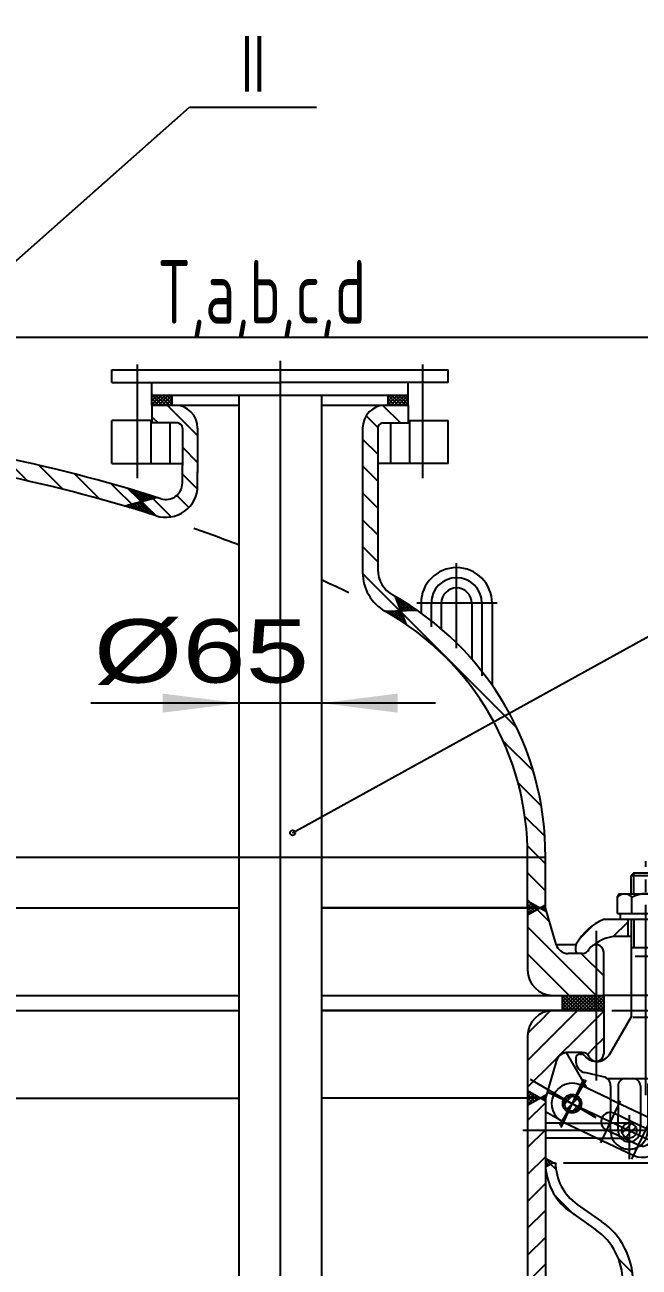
# Model space of a CAD drawing. Extents: x -1761 to -213, y -554 to 626.
# Drawn here: x -606.3 to -557.9, y 374.3 to 472.2 of the extents above; entities that cross this region are included whole.
import ezdxf

# ---------------------------------------------------------------- set-up
doc = ezdxf.new("R2010")
doc.units = 0
doc.linetypes.add('DASHDOT', pattern=[18, 15, -1, 1, -1])
doc.linetypes.add('DASHED', pattern=[4, 3, -1])
doc.layers.get('0').update_dxf_attribs({"color": 8, "linetype": 'CONTINUOUS'})
for name, color, linetype in [('0-EQUIPMENT', 7, 'CONTINUOUS'), ('1', 8, 'CONTINUOUS'), ('2', 94, 'DASHDOT'), ('3', 2, 'DASHED'), ('85', 7, 'CONTINUOUS')]:
    doc.layers.add(name, color=color, linetype=linetype)
doc.styles.add('HZTXT', font='tssdeng.shx', dxfattribs={"width": 0.8, "bigfont": 'tssdchn.shx'})
doc.styles.add('STYLE1', font='cadt_en.shx', dxfattribs={"bigfont": 'cadt_hz.shx'})
doc.styles.add('STYLE28', font='cadt_en.shx', dxfattribs={"width": 1.341688, "bigfont": 'cadt_hz.shx'})

# ---------------------------------------------------------------- blocks, each defined once
blk = doc.blocks.new('*U3')
at = {"layer": '1'}
for p, q in [((-565.239, 382.854), (-565.237, 382.856)), ((-565.239, 382.844), (-564.808, 382.413)), ((-565.239, 382.571), (-565.058, 382.752)), ((-565.239, 382.288), (-564.878, 382.649)), ((-565.239, 382.561), (-564.987, 382.309)), ((-565.239, 382.279), (-565.166, 382.206, 1)), ((-564.863, 382.381), (-564.699, 382.545))]:
    blk.add_line(p, q, dxfattribs=at)
blk = doc.blocks.new('*U4')
at = {"layer": '1'}
for p, q in [((-566.639, 402.95), (-566.499, 403.09)), ((-566.639, 402.667), (-566.319, 402.987)), ((-566.639, 402.912), (-566.092, 402.365)), ((-566.639, 402.384), (-566.14, 402.883)), ((-566.639, 402.101), (-565.961, 402.78)), ((-566.639, 402.629), (-566.272, 402.262)), ((-566.583, 403.139), (-565.913, 402.469)), ((-566.092, 402.366), (-565.781, 402.676)), ((-565.914, 402.753), (-565.734, 402.572)), ((-565.602, 402.572), (-565.423, 402.752)), ((-565.554, 402.676), (-565.245, 402.366)), ((-565.423, 402.469), (-565.239, 402.653)), ((-565.375, 402.779), (-565.239, 402.643)), ((-566.639, 402.346), (-566.451, 402.158)), ((-566.639, 402.063), (-566.63, 402.055, 1)), ((-565.243, 402.365), (-565.185, 402.424))]:
    blk.add_line(p, q, dxfattribs=at)
blk = doc.blocks.new('*U5')
at = {"layer": '1'}
for p, q in [((-566.639, 387.959), (-566.504, 388.094)), ((-566.639, 387.676), (-566.325, 387.99)), ((-566.639, 387.921), (-566.086, 387.369)), ((-566.639, 387.393), (-566.146, 387.886)), ((-566.561, 388.126), (-565.907, 387.472)), ((-565.19, 387.886), (-565.166, 387.862)), ((-566.639, 387.11), (-565.966, 387.783)), ((-566.639, 387.638), (-566.266, 387.265)), ((-566.445, 387.162), (-566.639, 387.356)), ((-566.624, 387.058), (-566.639, 387.073, 1)), ((-566.114, 387.353), (-565.787, 387.679)), ((-565.892, 387.74), (-565.728, 387.576)), ((-565.608, 387.576), (-565.445, 387.739)), ((-565.239, 387.37), (-565.548, 387.679)), ((-565.429, 387.472), (-565.218, 387.683)), ((-565.369, 387.783), (-565.229, 387.643)), ((-565.249, 387.369), (-565.239, 387.379))]:
    blk.add_line(p, q, dxfattribs=at)
blk = doc.blocks.new('*U6')
at = {"layer": '1'}
for p, q in [((-563.92, 395.486), (-563.696, 395.71)), ((-563.92, 395.203), (-563.413, 395.71)), ((-563.92, 394.921), (-563.13, 395.71)), ((-563.92, 394.638), (-562.847, 395.71)), ((-563.92, 395.667), (-562.763, 394.51)), ((-563.92, 395.385), (-563.046, 394.51)), ((-563.329, 394.51), (-563.92, 395.102)), ((-563.611, 394.51), (-563.92, 394.819)), ((-563.765, 394.51), (-562.565, 395.71)), ((-563.68, 395.71), (-562.48, 394.51)), ((-563.482, 394.51), (-562.282, 395.71)), ((-562.197, 394.51), (-563.397, 395.71)), ((-563.199, 394.51), (-561.999, 395.71)), ((-561.914, 394.51), (-563.114, 395.71)), ((-562.916, 394.51), (-561.716, 395.71)), ((-561.632, 394.51), (-562.832, 395.71)), ((-562.633, 394.51), (-561.433, 395.71)), ((-562.549, 395.71), (-561.349, 394.51)), ((-562.35, 394.51), (-561.15, 395.71)), ((-562.266, 395.71), (-561.066, 394.51)), ((-562.067, 394.51), (-560.867, 395.71)), ((-560.783, 394.51), (-561.983, 395.71)), ((-561.785, 394.51), (-560.639, 395.656)), ((-560.639, 394.649), (-561.7, 395.71)), ((-561.502, 394.51), (-560.639, 395.373)), ((-560.639, 394.932), (-561.417, 395.71)), ((-561.219, 394.51), (-560.639, 395.09)), ((-561.135, 395.71), (-560.639, 395.215)), ((-560.936, 394.51), (-560.639, 394.807)), ((-560.852, 395.71), (-560.639, 395.498)), ((-563.92, 394.536), (-563.894, 394.51, 1)), ((-560.653, 394.51), (-560.639, 394.525))]:
    blk.add_line(p, q, dxfattribs=at)
blk = doc.blocks.new('*U14')
for p, q in [((-577.619, 442.881), (-577.458, 443.042, 1)), ((-577.619, 442.598), (-577.175, 443.042)), ((-577.619, 442.316), (-576.892, 443.042)), ((-577.619, 443.025), (-576.837, 442.242)), ((-577.12, 442.242), (-577.619, 442.742)), ((-577.409, 442.242), (-576.609, 443.042)), ((-576.554, 442.242), (-577.354, 443.042)), ((-577.126, 442.242), (-576.326, 443.042)), ((-577.071, 443.042), (-576.271, 442.242)), ((-576.844, 442.242), (-576.044, 443.042)), ((-576.039, 442.293), (-576.788, 443.042)), ((-576.561, 442.242), (-576.039, 442.764)), ((-576.039, 442.576), (-576.505, 443.042)), ((-576.223, 443.042), (-576.039, 442.859)), ((-577.402, 442.242), (-577.619, 442.459)), ((-576.278, 442.242), (-576.039, 442.481))]:
    blk.add_line(p, q)
blk = doc.blocks.new('*U15')
for p, q in [((-596.239, 442.293), (-595.49, 443.042)), ((-596.239, 442.576), (-595.773, 443.042)), ((-596.056, 443.042), (-596.239, 442.859)), ((-595.717, 442.242), (-596.239, 442.764)), ((-595.434, 442.242), (-596.234, 443.042)), ((-595.207, 443.042), (-596.007, 442.242)), ((-595.152, 442.242), (-595.952, 443.042)), ((-595.724, 442.242), (-594.924, 443.042)), ((-594.869, 442.242), (-595.669, 443.042)), ((-594.659, 443.025), (-595.441, 442.242)), ((-594.659, 442.316), (-595.386, 443.042)), ((-595.158, 442.242), (-594.659, 442.742)), ((-594.659, 442.598), (-595.103, 443.042)), ((-594.659, 442.881), (-594.82, 443.042)), ((-596, 442.242), (-596.239, 442.481)), ((-594.876, 442.242), (-594.659, 442.459, 1))]:
    blk.add_line(p, q)
blk = doc.blocks.new('*U16')
for p, q in [((-639.309, 446.21), (-640.539, 447.44)), ((-637.183, 446.205), (-638.544, 447.567)), ((-624.46, 446.21), (-625.465, 447.215)), ((-622.739, 446.611), (-623.739, 447.61)), ((-624.939, 444.568), (-626.139, 445.768)), ((-637.139, 444.04), (-638.339, 445.24)), ((-637.155, 441.935), (-638.216, 442.996)), ((-626.071, 443.579), (-626.139, 443.647)), ((-624.939, 442.446), (-625.477, 442.985)), ((-638.654, 441.312), (-637.706, 440.364)), ((-623.493, 438.88), (-626.033, 441.419)), ((-662.988, 438.069), (-664.732, 439.814)), ((-642.327, 438.621), (-643.609, 439.904)), ((-640.369, 438.784), (-641.669, 440.085)), ((-638.775, 439.312), (-639.797, 440.334)), ((-621.13, 438.637), (-622.662, 440.17)), ((-618.772, 438.401), (-620.341, 439.97)), ((-651.092, 438.901), (-649.872, 437.681)), ((-648.027, 437.957), (-649.261, 439.192)), ((-646.155, 438.206), (-647.404, 439.456)), ((-644.255, 438.428), (-645.521, 439.694)), ((-616.358, 438.108), (-617.968, 439.718)), ((-613.884, 437.755), (-615.539, 439.411)), ((-611.344, 437.337), (-613.049, 439.042)), ((-655.257, 436.702), (-656.439, 437.884)), ((-653.486, 437.053), (-654.68, 438.247)), ((-651.691, 437.379), (-652.898, 438.586)), ((-608.732, 436.846), (-610.492, 438.607)), ((-606.04, 436.276), (-607.863, 438.099)), ((-660.451, 435.532), (-662.1, 437.181, 1)), ((-658.729, 435.931), (-659.888, 437.091)), ((-657.004, 436.328), (-658.175, 437.499)), ((-603.259, 435.616), (-605.153, 437.51)), ((-600.379, 434.857), (-602.353, 436.831)), ((-597.384, 433.983), (-599.452, 436.051)), ((-592.655, 435.618), (-593.839, 436.803)), ((-594.715, 433.436), (-596.435, 435.156)), ((-593.331, 434.173), (-594.286, 435.128))]:
    blk.add_line(p, q)
blk = doc.blocks.new('*U19')
for p, q in [((-578.053, 442.23), (-576.666, 440.842)), ((-579.356, 441.411), (-578.436, 440.491)), ((-579.639, 439.573), (-578.439, 438.373)), ((-579.639, 437.452), (-578.439, 436.252)), ((-579.639, 435.33), (-578.439, 434.13)), ((-579.639, 433.209), (-578.439, 432.009, 1))]:
    blk.add_line(p, q)
blk = doc.blocks.new('*U20')
for p, q in [((-595.036, 442.242), (-592.639, 439.845)), ((-596.239, 441.324), (-595.758, 440.842, 1)), ((-593.839, 438.924), (-592.639, 437.724))]:
    blk.add_line(p, q)
blk = doc.blocks.new('*U21')
for p, q in [((-578.439, 429.888), (-579.59, 431.039)), ((-567.509, 416.836), (-579.638, 428.966)), ((-566.198, 413.404), (-568.555, 415.761)), ((-565.563, 410.648), (-567.391, 412.476)), ((-565.286, 408.25), (-566.851, 409.815)), ((-565.239, 406.081), (-566.651, 407.493)), ((-565.239, 403.96), (-566.639, 405.36)), ((-566.48, 403.079), (-566.639, 403.239, 1))]:
    blk.add_line(p, q)
blk = doc.blocks.new('*U22')
for p, q in [((-565.885, 402.485), (-564.921, 401.521)), ((-566.639, 401.117), (-561.232, 395.71)), ((-566.639, 398.996), (-563.353, 395.71, 1)), ((-562.411, 399.01), (-560.639, 397.239))]:
    blk.add_line(p, q)
blk = doc.blocks.new('*U23')
for p, q in [((-566.628, 392.717), (-566.585, 392.76)), ((-566.639, 390.585), (-565.632, 391.592)), ((-566.639, 388.464), (-564.678, 390.425, 1))]:
    blk.add_line(p, q)
blk = doc.blocks.new('*U24')
for p, q in [((-564.959, 394.386), (-564.846, 394.5)), ((-563.761, 393.464), (-562.714, 394.51)), ((-562.562, 392.541), (-560.639, 394.464)), ((-561.363, 391.619), (-560.639, 392.343, 1))]:
    blk.add_line(p, q)
blk = doc.blocks.new('*U25')
for p, q in [((-566.585, 392.76), (-565.992, 393.353)), ((-565.632, 391.592), (-564.95, 392.274)), ((-564.678, 390.425), (-563.908, 391.195, 1))]:
    blk.add_line(p, q)
blk = doc.blocks.new('*U26')
for p, q in [((-565.992, 393.353), (-565.554, 393.791)), ((-564.95, 392.274), (-564.346, 392.878)), ((-563.908, 391.195), (-563.137, 391.965, 1))]:
    blk.add_line(p, q)
blk = doc.blocks.new('*U27')
for p, q in [((-565.554, 393.791), (-564.959, 394.386)), ((-564.346, 392.878), (-563.761, 393.464)), ((-563.137, 391.965), (-562.562, 392.541)), ((-561.927, 391.055), (-561.363, 391.619, 1))]:
    blk.add_line(p, q)
blk = doc.blocks.new('*U41')
at = {"layer": '1'}
for p, q in [((-598.076, 435.613), (-598.045, 435.644, 1)), ((-597.968, 435.509), (-597.881, 435.596)), ((-596.967, 434.646), (-597.932, 435.611)), ((-597.86, 435.405), (-597.718, 435.547)), ((-597.752, 435.301), (-597.555, 435.498)), ((-597.644, 435.197), (-597.392, 435.449)), ((-597.629, 435.521), (-596.798, 434.69)), ((-597.536, 435.093), (-597.229, 435.4)), ((-597.428, 434.989), (-597.066, 435.35)), ((-597.326, 435.429), (-596.63, 434.734)), ((-597.32, 434.884), (-596.904, 435.301)), ((-597.212, 434.78), (-596.742, 435.251)), ((-597.104, 434.676), (-596.58, 435.201)), ((-596.462, 434.778), (-597.021, 435.336)), ((-596.907, 434.662), (-596.418, 435.15)), ((-596.714, 435.242), (-596.294, 434.822)), ((-596.619, 434.737), (-596.256, 435.1)), ((-596.407, 435.147), (-596.126, 434.866)), ((-596.332, 434.812), (-596.095, 435.049)), ((-595.958, 434.91), (-596.098, 435.05)), ((-596.045, 434.887), (-595.933, 434.998)), ((-598.353, 434.276), (-598.343, 434.286)), ((-598.268, 434.25), (-598.312, 434.294)), ((-598.19, 434.227), (-598.056, 434.361)), ((-598.144, 434.338), (-597.966, 434.16)), ((-598.026, 434.178), (-597.769, 434.436)), ((-597.662, 434.068), (-597.975, 434.382)), ((-597.863, 434.129), (-597.481, 434.511)), ((-597.356, 433.975), (-597.807, 434.426)), ((-597.7, 434.08), (-597.194, 434.586)), ((-597.639, 434.47), (-597.05, 433.881)), ((-597.538, 434.03), (-596.996, 434.572)), ((-596.742, 433.785), (-597.471, 434.514)), ((-597.375, 433.981), (-596.888, 434.468)), ((-597.303, 434.558), (-596.433, 433.688)), ((-597.213, 433.931), (-596.78, 434.364)), ((-597.135, 434.602), (-596.122, 433.589)), ((-597.051, 433.881), (-596.672, 434.26)), ((-596.889, 433.831), (-596.564, 434.156)), ((-596.727, 433.78), (-596.456, 434.052)), ((-596.566, 433.73), (-596.348, 433.948)), ((-596.404, 433.679), (-596.24, 433.844)), ((-596.243, 433.628), (-596.131, 433.74)), ((-596.082, 433.577), (-596.023, 433.636)), ((-595.922, 433.525), (-595.915, 433.531))]:
    blk.add_line(p, q, dxfattribs=at)
blk = doc.blocks.new('*U42')
at = {"layer": '1'}
for p, q in [((-577.078, 427.125), (-577.054, 427.149, 1)), ((-577.017, 426.974), (-576.919, 427.072)), ((-577.034, 427.017), (-576.072, 426.055)), ((-576.956, 426.823), (-576.786, 426.993)), ((-576.895, 426.672), (-576.653, 426.914)), ((-576.278, 426.049), (-576.891, 426.661)), ((-576.834, 426.521), (-576.521, 426.834)), ((-575.867, 426.062), (-576.816, 427.011)), ((-576.773, 426.369), (-576.389, 426.753)), ((-576.483, 426.042), (-576.747, 426.306)), ((-576.712, 426.218), (-576.258, 426.672)), ((-576.651, 426.067), (-576.128, 426.59)), ((-576.463, 426.043), (-575.999, 426.507)), ((-575.661, 426.068), (-576.276, 426.683)), ((-576.244, 426.05), (-575.87, 426.424)), ((-576.025, 426.057), (-575.742, 426.339)), ((-575.806, 426.064), (-575.615, 426.254)), ((-575.675, 426.294), (-575.456, 426.075)), ((-575.587, 426.071), (-575.489, 426.169)), ((-575.368, 426.078), (-575.363, 426.082)), ((-577.81, 425.969), (-577.778, 426.001)), ((-577.508, 425.793), (-577.717, 426.003)), ((-577.675, 425.891), (-577.559, 426.008)), ((-577.541, 425.813), (-577.34, 426.015)), ((-576.964, 425.462), (-577.511, 426.009)), ((-577.408, 425.734), (-577.121, 426.022)), ((-576.353, 425.063), (-577.306, 426.016)), ((-577.276, 425.655), (-576.902, 426.029)), ((-577.144, 425.574), (-576.682, 426.036)), ((-576.318, 425.24), (-577.1, 426.022)), ((-577.013, 425.493), (-576.59, 425.916)), ((-576.461, 425.595), (-576.895, 426.029)), ((-576.883, 425.411), (-576.529, 425.765)), ((-576.754, 425.328), (-576.468, 425.613)), ((-576.604, 425.951), (-576.689, 426.036)), ((-576.625, 425.244), (-576.407, 425.462)), ((-576.497, 425.16), (-576.346, 425.311)), ((-576.37, 425.075), (-576.285, 425.16)), ((-576.244, 424.989), (-576.225, 425.009))]:
    blk.add_line(p, q, dxfattribs=at)
blk = doc.blocks.new('*D92')
for p, q in [((-614.014, 512.71), (-547.181, 512.71)), ((-549.681, 447.61), (-549.681, 512.71, 1)), ((-608.914, 447.61), (-547.181, 447.61))]:
    blk.add_line(p, q)
for points in [[(-549.681, 512.71), (-548.931, 506.71), (-550.431, 506.71)], [(-549.681, 447.61), (-550.431, 453.61), (-548.931, 453.61)]]:
    blk.add_solid(points)
at = {"style": 'STYLE1'}
blk.add_text('651', height=5, rotation=90, dxfattribs=at).set_placement((-552.776, 481.985))
blk = doc.blocks.new('*U130')
for p, q in [((-558.269, 403.723), (-558.269, 405.377)), ((-556.363, 403.723), (-556.363, 405.377)), ((-558.269, 401.682), (-558.269, 399.464)), ((-556.363, 401.682), (-556.363, 399.464)), ((-559.893, 400.345), (-558.744, 401.495)), ((-555.888, 400.618), (-555.021, 401.485, 6.283)), ((-555.118, 400.144), (-554.332, 400.93, 1)), ((-554.906, 399.112), (-554.026, 399.992)), ((-554.906, 397.868), (-554.026, 398.747)), ((-554.906, 396.623), (-554.026, 397.503)), ((-554.906, 395.379), (-554.026, 396.259)), ((-554.906, 394.135), (-554.026, 395.015)), ((-554.906, 392.891), (-554.026, 393.771)), ((-554.906, 391.647), (-554.026, 392.526)), ((-554.198, 391.111), (-554.026, 391.282)), ((-563.719, 387.188), (-563.54, 387.367, 6.283)), ((-563.54, 387.367), (-563.511, 387.396)), ((-563.536, 386.749), (-563.164, 387.121)), ((-563.511, 387.396), (-563.146, 387.761)), ((-563.153, 387.133), (-563.119, 387.167)), ((-563.119, 387.167), (-563.118, 387.168)), ((-563.118, 387.168), (-562.707, 387.578)), ((-563.072, 386.591), (-562.726, 386.937)), ((-562.726, 386.937), (-562.695, 386.968)), ((-562.695, 386.968), (-562.549, 387.114)), ((-559.195, 384.87), (-559.017, 385.047)), ((-559.017, 385.047), (-558.893, 385.171)), ((-558.893, 385.171), (-558.636, 385.429)), ((-558.636, 385.429), (-558.458, 385.606)), ((-558.636, 384.807), (-558.47, 384.972)), ((-558.47, 384.972), (-558.395, 385.047)), ((-558.395, 385.047), (-558.118, 385.324)), ((-558.912, 384.53), (-558.636, 384.807))]:
    blk.add_line(p, q)
at = {"layer": '2'}
for p, q in [((-557.316, 387.838), (-557.316, 406.291)), ((-562.521, 400.206), (-561.495, 401.232)), ((-566.443, 389.113), (-561.262, 386.08)), ((-562.045, 389.034), (-564.136, 385.46)), ((-562.226, 389.093), (-564.025, 385.286)), ((-565.05, 388.081), (-555.682, 383.654)), ((-559.341, 387.395), (-560.902, 384.091)), ((-558.636, 386.261), (-558.636, 382.784)), ((-558.416, 382.799), (-556.779, 386.264)), ((-556.713, 385.047), (-567.022, 385.047))]:
    blk.add_line(p, q, dxfattribs=at)
at = {"layer": '3'}
for p, q in [((-560.102, 387.527), (-560.102, 386.483, 6.283)), ((-559.515, 387.25), (-559.515, 386.276)), ((-557.756, 386.418), (-557.756, 385.445)), ((-557.169, 386.141), (-557.169, 385.157)), ((-563.627, 385.634), (-560.842, 385.634)), ((-559.515, 385.634), (-560.102, 385.634)), ((-561.164, 384.461), (-559.105, 384.461))]:
    blk.add_line(p, q, dxfattribs=at)
for radius, start, end in [(1.466, 184.60057, 305.24489), (0.88, 210.86888, 278.54985)]:
    blk.add_arc((-558.636, 385.047), radius, start, end, dxfattribs=at)
at = {"layer": '85'}
for p, q in [((-558.269, 405.377), (-558.489, 405.157)), ((-558.489, 403.723), (-558.489, 405.157)), ((-558.489, 405.157), (-556.143, 405.157)), ((-558.269, 405.377), (-556.363, 405.377, 6.283)), ((-556.363, 405.377), (-556.143, 405.157)), ((-556.143, 403.723), (-556.143, 405.157)), ((-559.448, 403.723), (-559.551, 403.503, 6.283)), ((-559.448, 403.723), (-555.184, 403.723)), ((-555.184, 403.723), (-555.081, 403.503)), ((-559.551, 402.159), (-559.551, 403.503)), ((-558.433, 402.159), (-558.433, 403.43)), ((-556.198, 402.159), (-556.198, 403.43)), ((-555.081, 402.159), (-555.081, 403.503)), ((-555.265, 401.682), (-560.663, 401.682, 6.283)), ((-559.551, 402.159), (-555.081, 402.159)), ((-559.343, 402.159), (-559.343, 401.682)), ((-558.744, 401.682), (-558.744, 400.362)), ((-558.489, 401.682), (-558.489, 394.014)), ((-556.143, 401.682), (-556.143, 398.985, 6.283)), ((-555.888, 401.682), (-555.888, 400.362)), ((-555.298, 401.682), (-555.298, 402.159)), ((-555.265, 401.682), (-554.026, 400.684)), ((-554.026, 400.684), (-554.026, 391.111)), ((-558.489, 400.362), (-559.764, 400.362)), ((-555.639, 400.362), (-556.143, 400.362)), ((-562.843, 399.218), (-562.843, 399.581, 6.283)), ((-556.143, 399.464), (-558.489, 399.464)), ((-556.348, 398.784), (-558.174, 398.784)), ((-554.906, 399.629), (-554.906, 391.111)), ((-555.282, 397.636), (-556.026, 398.634)), ((-555.282, 390.619), (-555.282, 397.636)), ((-558.489, 394.014), (-560.247, 390.978)), ((-558.336, 394), (-555.693, 394)), ((-561.983, 388.416), (-563.57, 391.202, 6.283)), ((-562.536, 391.083), (-562.389, 391.083)), ((-560.246, 390.98), (-560.247, 390.978)), ((-554.026, 391.111), (-555.282, 391.111, 6.283)), ((-562.829, 390.789), (-562.829, 390.479)), ((-560.677, 389.297), (-562.139, 389.62, 6.283)), ((-560.377, 389.153), (-556.748, 389.153)), ((-560.185, 387.566), (-562.444, 388.633)), ((-560.102, 388.581), (-560.102, 387.527, 6.283)), ((-559.515, 388.566), (-559.515, 387.25)), ((-557.756, 388.566), (-557.756, 386.418)), ((-557.169, 388.566), (-557.169, 386.141)), ((-560.185, 387.566), (-556.898, 386.013, 6.283)), ((-563.947, 385.783), (-565.239, 386.539)), ((-560.102, 385.047), (-560.102, 386.483, 6.283)), ((-559.805, 386.413), (-557.273, 385.217)), ((-559.515, 385.047), (-559.515, 386.276)), ((-563.627, 385.634), (-565.239, 385.634)), ((-563.822, 385.716), (-558.276, 383.096, 6.283)), ((-560.842, 385.634), (-560.102, 385.634)), ((-557.9, 383.891), (-560.431, 385.087, 6.283)), ((-558.636, 385.634), (-559.515, 385.634)), ((-557.756, 385.047), (-557.756, 385.416, 6.283)), ((-557.169, 385.047), (-557.169, 385.157)), ((-561.164, 384.461), (-565.239, 384.461)), ((-558.636, 384.461), (-559.105, 384.461))]:
    blk.add_line(p, q, dxfattribs=at)
for centre, radius in [((-563.133, 387.175), 0.733), ((-563.133, 387.175), 0.733), ((-563.133, 387.175), 0.587), ((-558.636, 385.047), 0.587)]:
    blk.add_circle(centre, radius, dxfattribs=at)
for centre, radius, start, end in [((-558.992, 403.044), 0.679, 34.61467, 145.38533), ((-557.316, 401.447), 2.276, 60.59151, 119.40849), ((-555.64, 403.044), 0.679, 34.61467, 145.38533), ((-559.119, 397.829), 4.151, 111.84722, 152.52707), ((-562.549, 399.593), 0.293, 149.08344, 182.40908), ((-559.411, 397.103), 3.278, 96.19068, 128.33609), ((-555.639, 399.629), 0.733, 0, 90), ((-562.549, 399.218), 0.293, 180, 225.09372), ((-555.556, 398.985), 0.587, 180, 216.73734), ((-562.536, 390.789), 0.293, 90, 180), ((-562.449, 390.643), 0.44, 39.23748, 90), ((-561.2, 391.663), 1.173, 219.33963, 324.37149), ((-561.949, 390.479), 0.88, 180, 257.53228), ((-556.748, 390.619), 1.466, 270, 360), ((-560.835, 388.581), 0.733, 0, 77.53228), ((-558.929, 388.566), 0.587, 90, 180), ((-558.342, 388.566), 0.587, 0, 90), ((-556.583, 388.566), 0.587, 90, 180), ((-563.133, 387.175), 1.613, 64.70936, 244.70936), ((-560.118, 385.75), 0.733, 64.70936, 244.70936), ((-557.587, 384.554), 1.613, 244.70936, 424.70936), ((-558.636, 385.047), 1.466, 180, 184.60057), ((-558.636, 385.047), 0.88, 180, 210.86888), ((-558.636, 385.047), 0.88, 278.54985, 360), ((-557.587, 384.554), 0.733, 244.70936, 424.70936), ((-558.636, 385.047), 1.466, 305.24489, 360)]:
    blk.add_arc(centre, radius, start, end, dxfattribs=at)
blk = doc.blocks.new('*U133')
for p, q in [((-566.639, 385.834), (-565.239, 387.234, 1)), ((-566.639, 383.712), (-565.239, 385.112)), ((-566.639, 381.591), (-565.239, 382.991)), ((-566.639, 379.47), (-565.239, 380.87)), ((-566.639, 377.349), (-565.239, 378.749)), ((-566.639, 375.227), (-565.239, 376.627)), ((-566.639, 373.106), (-565.239, 374.506))]:
    blk.add_line(p, q)
blk = doc.blocks.new('*U134')
for p, q in [((-564.402, 381.969), (-564.832, 382.399, 1)), ((-564.489, 379.934), (-562.996, 378.441)), ((-559.463, 374.908), (-558.38, 373.825)), ((-558.535, 371.859), (-559.139, 372.463))]:
    blk.add_line(p, q)
blk = doc.blocks.new('*D156')
for p, q in [((-604.24, 447.61), (-501.699, 447.61)), ((-504.199, 387.31), (-504.199, 447.61)), ((-501.699, 395.71), (-560.639, 395.71, 1)), ((-556.04, 394.51), (-501.699, 394.51))]:
    blk.add_line(p, q)
for points in [[(-504.199, 447.61), (-503.699, 443.61), (-504.699, 443.61)], [(-504.199, 395.71), (-504.699, 399.71), (-503.699, 399.71)], [(-504.199, 394.51), (-503.699, 390.51), (-504.699, 390.51)]]:
    blk.add_solid(points)
at = {"style": 'STYLE1'}
blk.add_text('505', height=5, rotation=90, dxfattribs=at).set_placement((-507.294, 414.543))
blk = doc.blocks.new('*D157')
blk.add_line((-604.94, 447.61), (-501.554, 447.61))
blk = doc.blocks.new('*D158')
for p, q in [((-560.014, 394.51), (-515.389, 394.51)), ((-517.889, 329.51), (-517.889, 394.51)), ((-527.914, 329.51), (-515.389, 329.51))]:
    blk.add_line(p, q)
for points in [[(-517.889, 394.51), (-517.389, 390.51), (-518.389, 390.51)], [(-517.889, 329.51), (-518.389, 333.51), (-517.389, 333.51)]]:
    blk.add_solid(points)
at = {"style": 'STYLE1'}
blk.add_text('650', height=5, rotation=90, dxfattribs=at).set_placement((-520.985, 357.437))
blk = doc.blocks.new('*D159')
for p, q in [((-560.014, 394.51), (-531.539, 394.51)), ((-534.039, 382.51), (-534.039, 394.51)), ((-563.814, 382.51), (-531.539, 382.51))]:
    blk.add_line(p, q)
for points in [[(-534.039, 394.51), (-533.539, 390.51), (-534.539, 390.51)], [(-534.039, 382.51), (-534.539, 386.51), (-533.539, 386.51)]]:
    blk.add_solid(points)
at = {"style": 'STYLE1'}
blk.add_text('120', height=5, rotation=90, dxfattribs=at).set_placement((-537.134, 384.034))
blk = doc.blocks.new('*D160')
blk.add_line((-573.889, 418.751), (-601.051, 418.751))
for points in [[(-589.389, 418.751), (-595.389, 418.001), (-595.389, 419.501)], [(-582.889, 418.751), (-576.889, 419.501), (-576.889, 418.001)]]:
    blk.add_solid(points)
at = {"insert": (-600.818, 420.179), "char_height": 5, "attachment_point": 7, "style": 'STYLE28'}
blk.add_mtext('%%c65', dxfattribs=at)

msp = doc.modelspace()

# ---------------------------------------------------------------- linework, layer by layer
at = {"layer": '0-EQUIPMENT'}
for p, q in [((-609.20179, 451.64341), (-593.2699, 465.75072)), ((-593.2699, 465.75072), (-583.2699, 465.75072)), ((-586.13902, 445.73871), (-586.13902, 295.88204)), ((-599.38902, 445.04244), (-572.88902, 445.04244)), ((-599.38902, 444.04244), (-599.38902, 445.04244)), ((-597.38902, 436.49187), (-597.38902, 445.43916)), ((-574.88902, 436.49187), (-574.88902, 445.43916)), ((-572.88902, 444.04244), (-572.88902, 445.04244)), ((-599.38902, 444.04244), (-586.13902, 444.04244, 6.28319)), ((-596.23902, 442.24244), (-596.23902, 444.04244)), ((-572.88902, 444.04244), (-586.13902, 444.04244)), ((-576.03902, 442.24244), (-576.03902, 444.04244)), ((-596.23902, 443.04244), (-576.03902, 443.04244)), ((-594.65902, 442.24244), (-594.65902, 443.04244)), ((-589.38902, 443.04244), (-589.38902, 302.29244)), ((-582.88902, 443.04244), (-582.88902, 302.29244, 6.28319)), ((-577.61902, 442.24244), (-577.61902, 443.04244)), ((-596.23902, 442.24244), (-596.23902, 440.84244)), ((-596.23902, 442.24244), (-589.38902, 442.24244)), ((-582.88902, 442.24244), (-576.03902, 442.24244)), ((-576.03902, 442.24244), (-576.03902, 440.84244, 6.28319)), ((-596.23902, 441.04244), (-599.38902, 441.04244)), ((-599.38902, 437.64244), (-599.38902, 441.04244)), ((-596.33902, 441.04244), (-596.33902, 437.64244)), ((-594.23902, 440.84244), (-596.33902, 440.84244)), ((-594.83902, 440.84244), (-594.83902, 437.64244)), ((-578.03902, 440.84244), (-575.93902, 440.84244)), ((-577.43902, 440.84244), (-577.43902, 437.64244)), ((-576.03902, 441.04244), (-572.88902, 441.04244)), ((-575.93902, 441.04244), (-575.93902, 437.64244)), ((-572.88902, 437.64244), (-572.88902, 441.04244)), ((-593.83902, 440.44244), (-593.83902, 437.49043)), ((-592.63902, 440.44244), (-592.63902, 436.93863)), ((-579.63902, 440.44244), (-579.63902, 431.43758)), ((-578.43902, 440.44244), (-578.43902, 430.92515)), ((-599.38902, 437.64244), (-593.83902, 437.64244)), ((-593.83902, 436.10967), (-593.83902, 437.49273)), ((-592.63902, 435.89965), (-592.63902, 436.98619, 6.28319)), ((-572.88902, 437.64244), (-578.43902, 437.64244)), ((-595.79159, 434.95328), (-598.36639, 434.27958)), ((-598.13735, 435.6718), (-595.90262, 433.51912)), ((-585.16168, 408.52548), (-536.89701, 435.21476)), ((-579.63902, 431.49869), (-579.63902, 429.04476, 6.28319)), ((-578.43902, 430.99215), (-578.43902, 429.27423)), ((-572.23902, 423.07271), (-572.23902, 429.79692)), ((-577.09713, 427.17387), (-576.20606, 424.96284)), ((-569.04581, 426.63325), (-575.37253, 426.63325)), ((-575.03902, 426.63325), (-575.03902, 425.85369, 6.28319)), ((-574.23902, 426.63325), (-574.23902, 424.77575)), ((-573.43902, 426.63325), (-573.43902, 424.59728)), ((-571.03902, 426.63325), (-571.03902, 422.21857)), ((-570.23902, 426.63325), (-570.23902, 420.90429)), ((-569.43902, 426.63325), (-569.43902, 420.1677)), ((-577.86168, 425.99805), (-575.3574, 426.07816)), ((-631.63902, 406.61037), (-565.23902, 406.61037)), ((-566.63902, 402.61037), (-566.63902, 406.76024)), ((-565.23902, 402.61037), (-565.23902, 406.76024, 6.28319)), ((-627.63902, 402.61037), (-589.38902, 402.61037)), ((-565.23902, 402.61037), (-582.88902, 402.61037)), ((-582.88902, 402.61037), (-565.23902, 402.61037)), ((-566.63902, 403.17121), (-565.15223, 402.31281, 6.28319)), ((-566.63902, 402.04953), (-565.23902, 402.85782)), ((-566.63902, 402.61037), (-566.63902, 397.71037)), ((-564.39902, 399.73037), (-565.23902, 402.61037, 6.28319)), ((-561.23902, 400.80959), (-561.23902, 389.01113, 6.28319)), ((-564.39296, 399.71037), (-562.81836, 399.71037)), ((-562.32989, 399.01037), (-563.43902, 399.01037, 6.28319)), ((-560.63902, 395.71037), (-560.63902, 399.11037, 6.28319)), ((-627.63902, 395.71037), (-589.38902, 395.71037)), ((-582.88902, 395.71037), (-560.63902, 395.71037)), ((-563.92002, 395.71037), (-563.92002, 394.51037)), ((-560.63902, 395.71037), (-560.63902, 394.51037)), ((-627.63902, 394.51037), (-589.38902, 394.51037)), ((-582.88902, 394.51037), (-560.63902, 394.51037)), ((-560.63902, 394.51037), (-582.88902, 394.51037)), ((-582.88902, 394.51037), (-560.63902, 394.51037)), ((-582.88902, 394.51037), (-560.63902, 394.51037)), ((-560.63902, 394.51037), (-560.63902, 391.11037, 6.28319)), ((-566.63902, 392.51037), (-566.63902, 252.01598)), ((-566.63902, 392.51037), (-566.63902, 252.01598)), ((-566.63902, 392.51037), (-566.63902, 252.01598)), ((-562.32989, 391.21037), (-563.43902, 391.21037, 6.28319)), ((-564.39902, 390.49037), (-565.23902, 387.61037)), ((-565.23902, 387.36292), (-566.63902, 388.17121)), ((-566.63902, 387.04953), (-565.15223, 387.90793)), ((-627.63902, 387.61037), (-589.38902, 387.61037, 1)), ((-565.23902, 387.61037), (-582.88902, 387.61037)), ((-565.23902, 387.59387), (-565.23902, 251.8605)), ((-565.23902, 387.59387), (-565.23902, 251.8605)), ((-565.23902, 387.59387), (-565.23902, 251.8605)), ((-565.23902, 387.59387), (-565.23902, 251.8605)), ((-564.63902, 382.51037), (-565.23902, 382.85678, 6.28319)), ((-564.63902, 382.51037), (-565.23902, 382.16396)), ((-564.63902, 382.51037), (-564.43902, 382.51037)), ((-562.73333, 379.23376), (-560.81228, 377.88863)), ((-563.19219, 378.57844), (-561.27114, 377.23331, 6.28319))]:
    msp.add_line(p, q, dxfattribs=at)
msp.add_circle((-585.16168, 408.52548), 0.2, dxfattribs=at)
for centre, radius, start, end in [((-594.43902, 440.44244), 1.8, 0, 90), ((-577.83902, 440.44244), 1.8, 90, 180), ((-594.23902, 440.44244), 0.4, 0, 90), ((-578.03902, 440.44244), 0.4, 90, 180), ((-631.63902, 322.11037), 118.4, 72.2461082, 85.7237692), ((-631.63902, 322.11037), 117, 72.215403, 85.7166585), ((-595.13902, 435.89965), 2.5, 252.215403, 360), ((-595.13902, 436.10967), 1.3, 252.2461082, 360), ((-631.63902, 322.11037), 117, 68.8315512, 70.6796486), ((-576.13902, 429.04476), 3.5, 180, 240.5155387), ((-576.13902, 429.27423), 2.3, 180, 240.76636), ((-572.23902, 426.63325), 2.8, 0, 180), ((-631.63902, 322.11037), 117, 64.1995724, 65.3756816), ((-572.23902, 426.63325), 2, 0, 180), ((-588.73902, 406.76024), 23.5, 359.6346038, 420.76636), ((-572.23902, 426.63325), 1.2, 0, 180), ((-588.73902, 406.76024), 22.1, 359.6114562, 420.5155387), ((-563.43902, 400.01037), 1, 196.2602047, 270), ((-561.23902, 399.11037), 0.6, 0, 155.3756816), ((-562.32989, 399.61037), 0.6, 270, 335.3756816), ((-564.63902, 397.71037), 2, 180, 270), ((-564.63902, 392.51037), 2, 90, 180), ((-563.43902, 390.21037), 1, 90, 163.7397953), ((-562.32989, 390.61037), 0.6, 24.6243184, 90), ((-561.23902, 391.11037), 0.6, 204.6243184, 360), ((-560.43902, 382.51037), 4.8, 184.0555202, 235), ((-560.43902, 382.51037), 4, 180, 235), ((-564.13902, 373.13755), 5, 0, 55), ((-564.13902, 373.13755), 5.8, 0, 55)]:
    msp.add_arc(centre, radius, start, end, dxfattribs=at)

# ---------------------------------------------------------------- block references
for name in ['*D157', '*D92', '*U16', '*D156', '*U15', '*U14', '*U20', '*U19', '*U41', '*U21', '*U42', '*D160', '*U130', '*U4', '*U22', '*U6', '*D159', '*U26', '*U27', '*U24', '*D158', '*U25', '*U23', '*U5', '*U133', '*U3', '*U134']:
    msp.add_blockref(name, (0, 0), dxfattribs=at)

# ---------------------------------------------------------------- texts
at = {"layer": '0-EQUIPMENT', "style": 'HZTXT', "width": 0.7}
for s, p in [('Ⅱ', (-589.9333, 466.48005)), ('T,a,b,c,d', (-595.80688, 448.67525))]:
    msp.add_text(s, height=5, dxfattribs=at).set_placement(p)

doc.saveas('drawing.dxf')
